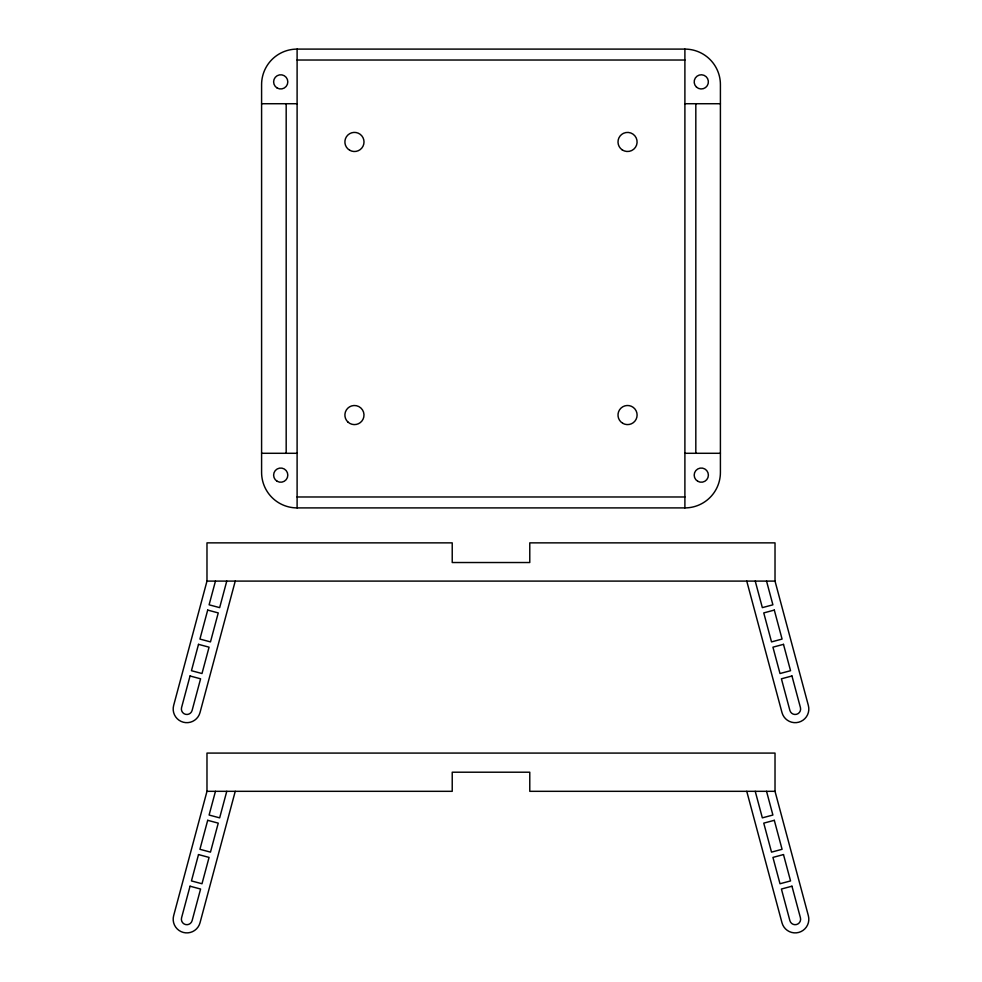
<?xml version="1.0" encoding="UTF-8"?>
<svg xmlns="http://www.w3.org/2000/svg" width="982" height="982" viewBox="0 0 982 982"><rect width="100%" height="100%" fill="white"/><g stroke="black" fill="none" stroke-linecap="round" stroke-linejoin="round"><path stroke-width="1.47" d="M746.75 581.098L781.979 712.551A13.65 13.65 0 0 0 798.697 722.212A13.65 13.65 0 0 0 808.358 705.481L775.019 581.098L775.019 542.862L529.777 542.862L529.777 562.526L452.223 562.526L452.223 542.862L206.981 542.862L206.981 581.098L173.642 705.481A13.65 13.65 0 0 0 183.303 722.212A13.65 13.65 0 0 0 200.021 712.551L235.25 581.098M215.463 581.098L209.105 604.814L219.661 607.637L226.768 581.098M746.75 791.32L781.979 922.773A13.65 13.65 0 0 0 798.697 932.434A13.65 13.65 0 0 0 808.358 915.715L775.019 791.32L775.019 753.084L206.981 753.084L206.981 791.32L173.642 915.715A13.65 13.65 0 0 0 183.303 932.434A13.65 13.65 0 0 0 200.021 922.773L235.25 791.32M215.463 791.32L209.105 815.035L219.661 817.859L226.768 791.32M297.104 49.1L684.896 49.1A35.499 35.499 0 0 1 720.407 84.599L720.407 472.403A35.499 35.499 0 0 1 684.896 507.903L297.104 507.903A35.499 35.499 0 0 1 261.593 472.403L261.593 84.599A35.499 35.499 0 0 1 297.104 49.1L297.104 507.903M297.104 60.025L684.896 60.025M261.593 103.724L297.104 103.724M684.896 103.724L720.407 103.724M261.593 453.291L297.104 453.291M684.896 453.291L720.407 453.291M297.104 496.978L684.896 496.978M206.981 581.098L775.019 581.098M206.981 791.32L452.223 791.32L452.223 772.208L529.777 772.208L529.777 791.32L775.019 791.32M766.537 581.098L772.895 604.814L762.339 607.637L755.232 581.098M766.537 791.32L772.895 815.035L762.339 817.859L755.232 791.32M695.821 103.724L695.821 453.291M684.896 49.1L684.896 507.903M286.179 103.724L286.179 453.291M190.042 675.984L181.56 707.605A5.462 5.462 0 0 0 185.426 714.295A5.462 5.462 0 0 0 192.116 710.428L200.586 678.808L190.042 675.984M198.511 644.352L191.453 670.706L201.997 673.529L209.068 647.175L198.511 644.352M207.693 610.08L199.923 639.073L210.479 641.897L218.25 612.915L207.693 610.08M190.042 886.206L181.56 917.826A5.462 5.462 0 0 0 185.426 924.516A5.462 5.462 0 0 0 192.116 920.662L200.586 889.029L190.042 886.206M198.511 854.573L191.453 880.928L201.997 883.751L209.068 857.409L198.511 854.573M207.693 820.314L199.923 849.295L210.479 852.131L218.25 823.137L207.693 820.314M774.307 610.08L763.751 612.915L771.521 641.897L782.077 639.073L774.307 610.08M783.489 644.352L772.932 647.175L780.003 673.529L790.547 670.706L783.489 644.352M791.958 675.984L781.414 678.808L789.884 710.428A5.462 5.462 0 0 0 796.574 714.295A5.462 5.462 0 0 0 800.44 707.605L791.958 675.984M774.307 820.314L763.751 823.137L771.521 852.131L782.077 849.295L774.307 820.314M783.489 854.573L772.932 857.409L780.003 883.751L790.547 880.928L783.489 854.573M791.958 886.206L781.414 889.029L789.884 920.662A5.462 5.462 0 0 0 796.574 924.516A5.462 5.462 0 0 0 800.44 917.826L791.958 886.206M696.471 87.091A7.095 7.095 0 0 0 708.206 83.433A7.095 7.095 0 0 0 699.184 75.086A7.095 7.095 0 0 0 696.471 87.091M277.17 88.024A7.095 7.095 0 0 0 287.812 81.874A7.095 7.095 0 0 0 277.17 75.724A7.095 7.095 0 0 0 277.17 88.024M277.17 481.278A7.095 7.095 0 0 0 287.812 475.128A7.095 7.095 0 0 0 277.17 468.979A7.095 7.095 0 0 0 277.17 481.278M697.736 481.278A7.095 7.095 0 0 0 708.39 475.128A7.095 7.095 0 0 0 697.736 468.979A7.095 7.095 0 0 0 697.736 481.278M349.666 150.234A9.562 9.562 0 0 0 364.015 141.948A9.562 9.562 0 0 0 349.666 133.675A9.562 9.562 0 0 0 349.666 150.234M622.122 149.816A9.562 9.562 0 0 0 637.072 142.721A9.562 9.562 0 0 0 623.46 133.319A9.562 9.562 0 0 0 622.122 149.816M622.772 423.328A9.562 9.562 0 0 0 637.109 415.055A9.562 9.562 0 0 0 622.772 406.769A9.562 9.562 0 0 0 622.772 423.328M348.045 422.15A9.562 9.562 0 0 0 363.794 417.043A9.562 9.562 0 0 0 351.507 405.959A9.562 9.562 0 0 0 348.045 422.15"/></g></svg>
